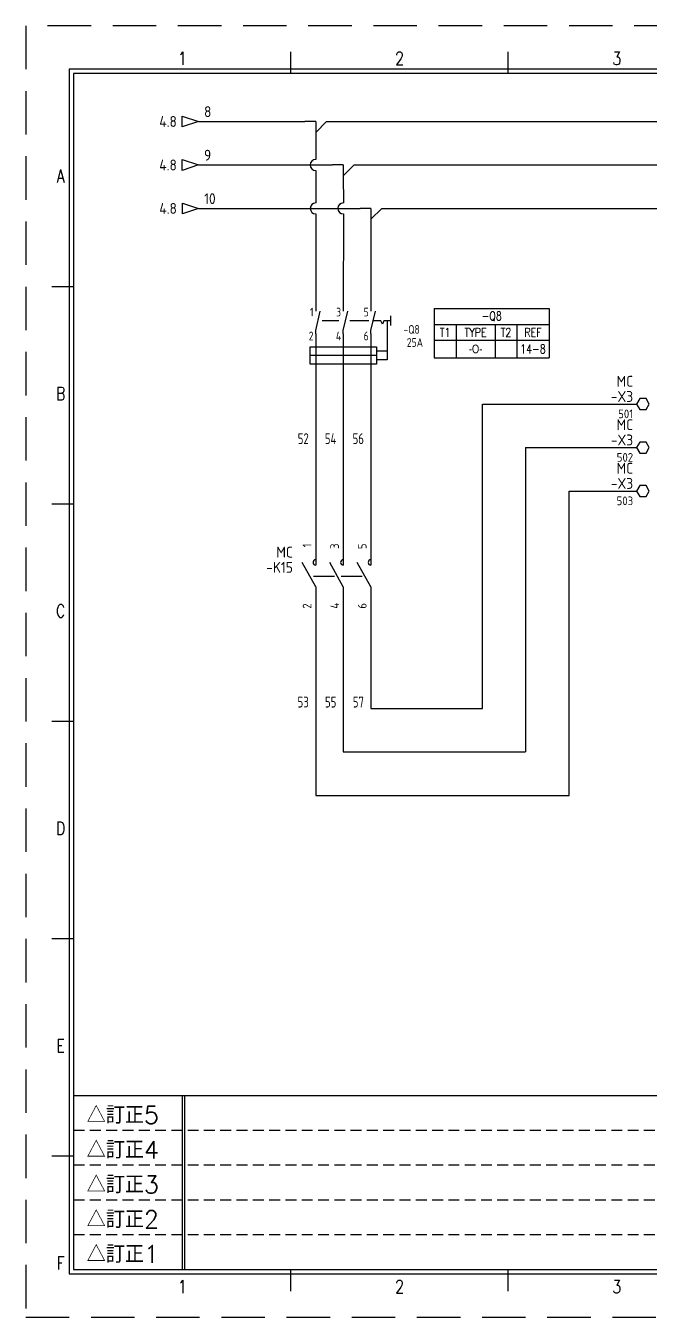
# Model space of a CAD drawing. Header units: millimetres. Extents: x 0 to 420, y 0 to 297.
# Drawn here: x 0 to 143.4, y 0 to 297 of the extents above; entities that cross this region are included whole.
import ezdxf
from ezdxf.enums import TextEntityAlignment as Align

# ---------------------------------------------------------------- set-up
doc = ezdxf.new("R2010")
doc.units = ezdxf.units.MM
doc.header["$LTSCALE"] = 10
for name, pattern in [('DASHED', [0.75, 0.5, -0.25]), ('DASHEDX2', [1.5, 1, -0.5]), ('HIDDEN', [0.375, 0.25, -0.125])]:
    doc.linetypes.add(name, pattern=pattern)
doc.layers.get('0').update_dxf_attribs({"linetype": 'CONTINUOUS'})
for name, color, linetype in [('COMMENT', 4, 'CONTINUOUS'), ('HIDDEN', 7, 'HIDDEN'), ('LINK', 9, 'DASHED'), ('LOC', 8, 'CONTINUOUS'), ('MISC', 7, 'CONTINUOUS'), ('RED_2.5mm^2', 1, 'CONTINUOUS'), ('SYMS', 7, 'CONTINUOUS'), ('TAGS', 150, 'CONTINUOUS'), ('TAN_4.0mm^2', 253, 'CONTINUOUS'), ('TERMS', 123, 'CONTINUOUS'), ('TITLE', 4, 'CONTINUOUS'), ('WIRENO', 72, 'CONTINUOUS'), ('WIREREF_DEST', 52, 'CONTINUOUS'), ('XREF', 7, 'CONTINUOUS'), ('ZUWAKU', 7, 'CONTINUOUS')]:
    doc.layers.add(name, color=color, linetype=linetype)
doc.styles.get("Standard").update_dxf_attribs({"font": 'romans', "width": 0.8, "bigfont": 'extfont'})
doc.styles.add('WD_IEC', font='isocp2.shx', dxfattribs={"width": 0.9, "height": 4, "bigfont": 'extfont2.shx'})

# ---------------------------------------------------------------- blocks, each defined once
blk = doc.blocks.new('JIS_tblock_a3(L)')
at = {"layer": 'HIDDEN'}
for p, q in [((-398, 32), (-258, 32)), ((-398, 24), (-258, 24)), ((-398, 16), (-258, 16)), ((-398, 8), (-258, 8))]:
    blk.add_line(p, q, dxfattribs=at)
at = {"layer": 'ZUWAKU'}
for p, q in [((-398, 40), (0, 40)), ((-398, 40), (-398, 0)), ((-373, 40), (-373, 0)), ((-372.5, 40), (-372.5, 0)), ((-258, 0), (-258, 40)), ((-238, 40), (-238, 20)), ((-218, 40), (-218, 20)), ((-198, 40), (-198, 20)), ((-178, 40), (-178, 20)), ((-158, 0), (-158, 40)), ((0, 0), (0, 40)), ((-241, 35), (-254, 23)), ((-238, 34), (-158, 34)), ((-158, 30), (0, 30)), ((-78, 30), (-78, 20)), ((-258, 20), (-158, 20)), ((-158, 20), (0, 20)), ((-20, 20), (-20, 0)), ((-398, 0), (0, 0))]:
    blk.add_line(p, q, dxfattribs=at)
at = {"layer": 'TITLE'}
for tag, p, height in [('REVINFO51', (-370, 34), 3), ('ORDER2', (-139, 32.5), 5), ('REVINFO41', (-370, 26), 3), ('INFO1', (-139, 22.5), 5), ('SCALE0', (-247.5, 23), 3), ('REVINFO31', (-370, 18), 3), ('REVINFO21', (-370, 10), 3), ('ORDER1', (-136, 6), 5), ('REVINFO11', (-370, 2), 3)]:
    blk.add_attdef(tag, p, '', height=height, dxfattribs=at)
for tag, p in [('REVDATEY5', (-306, 34)), ('REVDATEM5', (-298, 34)), ('REVDATED5', (-290, 34)), ('REVDESIGN5', (-260, 34)), ('SCALE1', (-251, 29)), ('REVDATEY4', (-306, 26)), ('REVDATEM4', (-298, 26)), ('REVDATED4', (-290, 26)), ('REVDESIGN4', (-260, 26)), ('REVDATEY3', (-306, 18)), ('REVDATEM3', (-298, 18)), ('REVDATED3', (-290, 18)), ('REVDESIGN3', (-260, 18)), ('REVDATEY2', (-306, 10)), ('REVDATEM2', (-298, 10)), ('REVDATED2', (-290, 10)), ('REVDESIGN2', (-260, 10)), ('REVDATEY1', (-306, 2)), ('REVDATEM1', (-298, 2)), ('REVDATED1', (-290, 2)), ('REVDESIGN1', (-260, 2))]:
    blk.add_attdef(tag, text='', height=3, dxfattribs=at).set_placement(p, align=Align.RIGHT)
for tag, height, p in [('DESIGN1', 3, (-228, 27)), ('DESIGN2', 3, (-208, 27)), ('DESIGN3', 3, (-188, 27)), ('DESIGN4', 3, (-168, 27)), ('FILENAME0', 5, (-47.8, 25)), ('PAGE0', 3, (-10.3, 8.6))]:
    blk.add_attdef(tag, text='', height=height, dxfattribs=at).set_placement(p, align=Align.MIDDLE)
at = {"layer": 'TITLE', "flags": 1}
blk.add_attdef('LPAGE0', text='', height=3, dxfattribs=at).set_placement((-11, 3), align=Align.CENTER)
for tag, p in [('TYPE0', (-398, 0)), ('ORDER3', (-398, 0)), ('ORDER4', (-398, 0)), ('ORDER5', (-398, 0)), ('ORDER6', (-398, 0)), ('ORDER7', (-398, 0)), ('ORDER8', (-398, 0)), ('ORDER9', (-398, 0)), ('ORDER10', (-398, 0)), ('ORDER11', (-398, 0)), ('ORDER12', (-398, 0)), ('ORDER13', (-398, 0)), ('ORDER14', (-398, 0)), ('ORDER15', (-398, 0)), ('ORDER16', (-398, 0)), ('ORDER17', (-398, 0)), ('ORDER18', (-398, 0)), ('ORDER19', (-398, 0)), ('ORDER20', (-398, 0)), ('ORDER21', (-398, 0)), ('ORDER22', (-398, 0)), ('ORDER23', (-398, 0)), ('SCALETYPE0', (-398, 0)), ('DATEY1', (-398, 0)), ('DATEM1', (-398, 0)), ('DATED1', (-398, 0)), ('DATEY2', (-398, 0)), ('DATEM2', (-398, 0)), ('DATED2', (-398, 0)), ('BANNAME0', (-398, 0)), ('INFO3', (-398, 0)), ('INFO4', (-398, 0)), ('INFO5', (-398, 0)), ('INFO6', (-398, 0)), ('INFO7', (-398, 0)), ('INFO8', (-398, 0)), ('INFO9', (-398, 0)), ('INFO10', (-398, 0)), ('INFO11', (-398, 0)), ('INFO12', (-398, 0)), ('INFO13', (-398, 0)), ('INFO14', (-398, 0)), ('INFO15', (-398, 0)), ('INFO16', (-398, 0)), ('INFO17', (-398, 0)), ('INFO18', (-398, 0)), ('INFO19', (-398, 0)), ('INFO20', (-398, 0)), ('INFO21', (-398, 0)), ('INFO22', (-398, 0)), ('INFO23', (-398, 0)), ('INFO24', (-398, 0)), ('DATEY3', (-398, 0)), ('DATEM3', (-398, 0)), ('DATED3', (-398, 0)), ('DATEY4', (-398, 0)), ('DATEM4', (-398, 0)), ('DATED4', (-398, 0)), ('DATEY5', (-398, 0)), ('DATEM5', (-398, 0)), ('DATED5', (-398, 0)), ('DATEY6', (-398, 0)), ('DATEM6', (-398, 0)), ('DATED6', (-398, 0)), ('REFERENCETYPE0', (-398, 0)), ('INFO2', (-397.7, 0))]:
    blk.add_attdef(tag, p, '', height=3, dxfattribs=at)
at = {"layer": 'TITLE', "width": 0.8, "flags": 1}
for tag in ['REVINFO12', 'REVINFO13', 'REVINFO22', 'REVINFO23', 'REVINFO32', 'REVINFO33', 'REVINFO42', 'REVINFO43', 'REVINFO52', 'REVINFO53', 'REVINFO61', 'REVINFO62', 'REVINFO63', 'REVINFO71', 'REVINFO72', 'REVINFO73', 'REVINFO81', 'REVINFO82', 'REVINFO83', 'REVDESIGN6', 'REVDESIGN7', 'REVDESIGN8', 'REVDATEY6', 'REVDATEM6', 'REVDATED6', 'REVDATEY7', 'REVDATEM7', 'REVDATED7', 'REVDATEY8', 'REVDATEM8', 'REVDATED8']:
    blk.add_attdef(tag, (-398, 0), '', height=3, dxfattribs=at)
at = {"layer": 'TITLE', "flags": 1}
blk.add_attdef('PAPER0', text='', height=1, dxfattribs=at).set_placement((-3, -1), align=Align.TOP_RIGHT)
at = {"layer": 'ZUWAKU'}
for s, height, p in [('スケール', 3, (-257, 36)), ('納品先', 3, (-156, 36)), ('△訂正5', 4, (-395, 33.5)), ('△訂正4', 4, (-395, 25.5)), ('図面名称', 3, (-156, 26)), ('図番', 3, (-77, 26)), ('△訂正3', 4, (-395, 17.5)), ('オーダー番号', 3, (-156, 15)), ('△訂正2', 4, (-395, 9.5)), ('△訂正1', 4, (-395, 1.5))]:
    blk.add_text(s, height=height, dxfattribs=at).set_placement(p)
for s, p in [('設 計', (-228, 35)), ('製 図', (-208, 35)), ('検 図', (-188, 35)), ('承 認', (-168, 35)), ('ﾍﾟｰｼﾞNo.', (-10.23, 14.88))]:
    blk.add_text(s, height=3.5, dxfattribs=at).set_placement(p, align=Align.CENTER)
blk = doc.blocks.new('VMS21P')
for p, q in [((0, 7.5), (0, 2.5)), ((0, -2.5), (-3.125, 3.125)), ((0, -2.5), (0, -7.5))]:
    blk.add_line(p, q)
blk.add_arc((0, 3.125), 0.625, 90, 270)
at = {"style": 'WD_IEC'}
for tag, p in [('INST', (-5.25, 7.75)), ('LOC', (-5.25, 4.25)), ('TAG2', (-5.25, 0.75)), ('XREF', (-5.25, -3.75)), ('DESC1', (-5.25, -7.6)), ('DESC2', (-5.25, -11.1)), ('DESC3', (-5.25, -14.6))]:
    blk.add_attdef(tag, text='', height=2.5, dxfattribs=at).set_placement(p, align=Align.RIGHT)
blk.add_attdef('TERM01', text='', height=2, rotation=90, dxfattribs=at).set_placement((-1, 7.5), align=Align.RIGHT)
at = {"style": 'WD_IEC', "flags": 1}
for tag, p, height in [('X2TERM01', (0, 7.5), 0.32), ('X4LINK', (-2, 0), 0.32), ('X1LINK', (-0.5, 0), 0.32), ('CONTACT', (4, -3.5), 1), ('FAMILY', (4, -5), 1), ('X8TERM02', (0, -7.5), 0.32)]:
    blk.add_attdef(tag, p, '', height=height, dxfattribs=at)
at = {"style": 'WD_IEC'}
blk.add_attdef('TERM02', (-1, -7.5), '', height=2, rotation=90, dxfattribs=at)
blk = doc.blocks.new('HA1D3')
blk.add_lwpolyline([(0, 0), (-3.75, -1.25), (-3.75, 1.25)], close=True)
at = {"style": 'WD_IEC'}
for tag, p, height, flags in [('WIRENO', (1.25, 1), 2.5, 8), ('X1TERM01', (0, 0), 0.32, 1)]:
    blk.add_attdef(tag, p, '', height=height, dxfattribs=dict(at, flags=flags))
blk.add_attdef('XREF', text='', height=2.5, dxfattribs=at).set_placement((-5, 0), align=Align.MIDDLE_RIGHT)
at = {"style": 'WD_IEC', "flags": 1}
blk.add_attdef('SIGCODE', text='', height=1, dxfattribs=at).set_placement((-2.5, 1.8), align=Align.RIGHT)
at = {"style": 'WD_IEC'}
blk.add_attdef('DESC1', text='', height=2.5, dxfattribs=at).set_placement((1.25, -1), align=Align.TOP_LEFT)
blk = doc.blocks.new('WD_WNV')
at = {"linetype": 'Continuous', "style": 'WD_IEC', "width": 0.8}
blk.add_attdef('WIRENO', text='', height=2.5, dxfattribs=at).set_placement((-1.6, 0), align=Align.MIDDLE_RIGHT)
at = {"style": 'WD_IEC', "flags": 1}
for tag, p in [('W08USER', (-1, 0.375)), ('W04USER', (-1, 0.875)), ('W05USER', (-1, 0.75)), ('W09USER', (-1, 0.25)), ('W03USER', (-1, 1)), ('W06USER', (-1, 0.625)), ('W07USER', (-1, 0.5)), ('W02USER', (-1, 1.125)), ('W01USER', (-1, 1.25)), ('W10USER', (-1, 0.125))]:
    blk.add_attdef(tag, text='', height=0.08, dxfattribs=at).set_placement(p, align=Align.CENTER)
blk = doc.blocks.new('HDV1_04QM1')
for p, q in [((0, 0), (0, -0.75)), ((0, -5.25), (1.04, -0.75)), ((6.35, 0), (6.35, -0.75)), ((6.35, -5.25), (7.39, -0.75)), ((12.7, 0), (12.7, -0.75)), ((12.7, -5.25), (13.74, -0.75)), ((0, -6), (0, -5.25)), ((6.35, -6), (6.35, -5.25)), ((12.7, -6), (12.7, -5.25))]:
    blk.add_line(p, q)
at = {"linetype": 'Continuous'}
blk.add_line((17.2, -1.88), (17.2, -4.12), dxfattribs=at)
at = {"linetype": 'DASHED'}
for p, q in [((14.95, -3), (13.26, -3)), ((15.33, -3.75), (14.95, -3)), ((15.7, -3), (15.33, -3.75)), ((17.2, -3), (15.7, -3))]:
    blk.add_line(p, q, dxfattribs=at)
at = {"layer": 'LINK'}
for p, q in [((5.35, -3), (1.5, -3)), ((12.2, -3), (7.85, -3))]:
    blk.add_line(p, q, dxfattribs=at)
at = {"layer": 'SYMS'}
for p, q in [((16.45, -2.97), (16.45, -11.97)), ((13.95, -10.97), (-1.3, -10.97)), ((16.45, -9.97), (13.95, -9.97)), ((16.45, -11.97), (13.95, -11.97))]:
    blk.add_line(p, q, dxfattribs=at)
blk.add_lwpolyline([(13.95, -8.97), (13.95, -12.97), (-1.3, -12.97), (-1.3, -8.97)], close=True, dxfattribs=at)
at = {"linetype": 'Continuous', "style": 'WD_IEC', "width": 0.8}
for tag, p in [('TERM01', (-0.5, 0)), ('TERM03', (5.85, 0)), ('TERM05', (12.2, 0)), ('TERM02', (-0.5, -5.5)), ('TERM04', (5.85, -5.5)), ('TERM06', (12.2, -5.5))]:
    blk.add_attdef(tag, text='', height=1, dxfattribs=at).set_placement(p, align=Align.TOP_RIGHT)
at = {"style": 'WD_IEC', "width": 0.8}
for tag, p in [('LOC', (14.2, -1)), ('INST', (15.45, -1))]:
    blk.add_attdef(tag, text='', height=1, rotation=270, dxfattribs=at).set_placement(p, align=Align.RIGHT)
at = {"style": 'WD_IEC', "flags": 1}
for tag, p, height in [('X2TERM01', (0, 0), 0.18), ('X2TERM03', (6.35, 0), 0.18), ('X2TERM05', (12.7, 0), 0.18), ('FAMILY', (15.64, -4.5), 0.16), ('X8TERM02', (0, -6), 0.18), ('X8TERM04', (6.35, -6), 0.18), ('X8TERM06', (12.7, -6), 0.18)]:
    blk.add_attdef(tag, p, '', height=height, rotation=270, dxfattribs=at)
at = {"style": 'WD_IEC', "width": 0.8}
blk.add_attdef('XREF', text='', height=1, rotation=270, dxfattribs=at).set_placement((11.2, -3), align=Align.TOP_CENTER)
at = {"color": 7, "style": 'WD_IEC'}
for tag, p in [('X8LINK', (-1, -3)), ('X2LINK', (17.45, -3))]:
    blk.add_attdef(tag, p, '', height=0.16, rotation=270, dxfattribs=at)
at = {"style": 'WD_IEC', "flags": 1}
for tag, p, width in [('CONTACT', (15.3, -4.5), 0.9), ('ASSYCODE', (15.42, -5.8), 0.9), ('CAT', (15.79, -5.8), 0.8), ('MFG', (16.17, -5.8), 0.8)]:
    blk.add_attdef(tag, p, '', height=0.16, rotation=270, dxfattribs=dict(at, width=width))
at = {"style": 'WD_IEC', "width": 0.9}
for tag, p in [('DESC1', (20.48, -6.19)), ('TAG1', (20.48, -4.84)), ('DESC2', (20.48, -7.69)), ('DESC3', (20.48, -9.19))]:
    blk.add_attdef(tag, text='', height=1, dxfattribs=at).set_placement(p, align=Align.CENTER)
blk.add_attdef('RATING1', text='', height=1, dxfattribs=at).set_placement((17.87, -10.11), align=Align.MIDDLE_LEFT)
blk = doc.blocks.new('JIS_border_a3(L)')
at = {"layer": 'ZUWAKU', "color": 5, "linetype": 'DASHEDX2'}
for p, q in [((420, 297), (0, 297)), ((0, 297), (0, 0)), ((0, 0), (420, 0))]:
    blk.add_line(p, q, dxfattribs=at)
at = {"layer": 'ZUWAKU'}
for p, q in [((61, 286), (61, 291)), ((111, 286), (111, 291)), ((11, 237), (6, 237)), ((11, 187), (6, 187)), ((11, 137), (6, 137)), ((11, 87), (6, 87)), ((11, 37), (6, 37)), ((61, 6), (61, 11)), ((111, 6), (111, 11))]:
    blk.add_line(p, q, dxfattribs=at)
at = {"layer": 'ZUWAKU', "color": 5}
for p, q in [((10, 287), (10, 10)), ((410, 287), (10, 287)), ((11, 286), (11, 11)), ((409, 286), (11, 286)), ((10, 10), (410, 10)), ((11, 11), (409, 11))]:
    blk.add_line(p, q, dxfattribs=at)
at = {"layer": 'COMMENT', "width": 0.8}
for s, p in [('1', (36, 289.5)), ('2', (86, 289.5)), ('3', (136, 289.5)), ('A', (8, 262.43)), ('B', (8, 212.43)), ('C', (8, 162.43)), ('D', (8, 112.43)), ('E', (8, 62.43)), ('F', (8, 12.43)), ('1', (36, 7)), ('2', (86, 7)), ('3', (136, 7))]:
    blk.add_text(s, height=3, dxfattribs=at).set_placement(p, align=Align.MIDDLE)
blk = doc.blocks.new('*T23')
at = {"layer": 'XREF', "color": 0, "lineweight": -2}
for p, q in [((0, 0), (5, 0)), ((0, 0), (0, -3.67)), ((5, 0), (14, 0)), ((14, 0), (19, 0)), ((19, 0), (26.4, 0)), ((26.4, 0), (26.4, -3.67)), ((0, -3.67), (5, -3.67)), ((0, -3.67), (0, -7.33)), ((5, -3.67), (14, -3.67)), ((5, -3.67), (5, -7.33)), ((14, -3.67), (19, -3.67)), ((14, -3.67), (14, -7.33)), ((19, -3.67), (26.4, -3.67)), ((19, -3.67), (19, -7.33)), ((26.4, -3.67), (26.4, -7.33)), ((0, -7.33), (5, -7.33)), ((0, -7.33), (0, -11.33)), ((5, -7.33), (14, -7.33)), ((5, -7.33), (5, -11.33)), ((14, -7.33), (19, -7.33)), ((14, -7.33), (14, -11.33)), ((19, -7.33), (26.4, -7.33)), ((19, -7.33), (19, -11.33)), ((26.4, -7.33), (26.4, -11.33)), ((0, -11.33), (5, -11.33)), ((5, -11.33), (14, -11.33)), ((14, -11.33), (19, -11.33)), ((19, -11.33), (26.4, -11.33))]:
    blk.add_line(p, q, dxfattribs=at)
at = {"layer": 'XREF', "color": 0, "char_height": 2, "attachment_point": 5}
for s, insert, width in [('-Q8', (13.2, -1.83), 25.4), ('T1', (2.5, -5.5), 4), ('TYPE', (9.5, -5.5), 8), ('T2', (16.5, -5.5), 4), ('REF', (22.7, -5.5), 6.4), ('{\\Facaderef.shx|c0;-O-}', (9.5, -9.33), 8), ('14-8', (22.7, -9.33), 6.4)]:
    blk.add_mtext(s, dxfattribs=dict(at, insert=insert, width=width))
blk = doc.blocks.new('HT0003')
blk.add_lwpolyline([(0.72, -1.25), (1.44, 0), (0.72, 1.25), (-0.72, 1.25), (-1.44, 0), (-0.72, -1.25)], close=True)
at = {"style": 'WD_IEC'}
for tag, p in [('INST', (-2.25, 7.5)), ('LOC', (-2.25, 4))]:
    blk.add_attdef(tag, text='', height=2.5, dxfattribs=at).set_placement(p, align=Align.RIGHT)
at = {"style": 'WD_IEC', "flags": 1}
for tag, p, height in [('ASSYCODE', (2.75, 10.75), 1), ('CATDESC', (2.75, 9.25), 1), ('MFG', (2.75, 7.25), 1.5), ('CAT', (2.75, 4.75), 1.5), ('X4TERM01', (-1.44, 0), 0.32), ('X4PIN01', (-1.25, 1), 0.4), ('X4TERMDESC01', (-1.25, 0.5), 0.4), ('X2TERM01', (0, 1.25), 0.32), ('X2PIN01', (0, 2.25), 0.4), ('X2TERMDESC01', (0, 1.75), 0.4), ('X8PIN01', (0, -0.25), 0.4), ('X1PIN01', (1.25, 1), 0.4), ('X1TERMDESC01', (1.25, 0.5), 0.4), ('X1TERM01', (1.44, 0), 0.32), ('X8TERM01', (0, -1.25), 0.32), ('X8TERMDESC01', (0, -0.75), 0.4), ('STRIPSEQ', (0, -3), 0.4), ('LINKTERM', (0, -2), 0.4)]:
    blk.add_attdef(tag, p, '', height=height, dxfattribs=at)
at = {"style": 'WD_IEC', "flags": 8}
for tag, height, p in [('TAGSTRIP', 2.5, (-2.25, 0.5)), ('TERM01', 2, (-2.25, -3.25))]:
    blk.add_attdef(tag, text='', height=height, dxfattribs=at).set_placement(p, align=Align.RIGHT)
blk = doc.blocks.new('HT0_184')
at = {"layer": 'TAN_4.0mm^2'}
for p, q in [((0, 0), (-2.5, 0)), ((0, 0), (0, -2.5)), ((0, -2.5), (2.5, 0))]:
    blk.add_line(p, q, dxfattribs=at)
at = {"layer": 'TAN_4.0mm^2', "style": 'WD_IEC', "flags": 1}
for tag, p in [('X4TERM01', (-2.5, 0)), ('X1TERM01', (2.5, 0)), ('X8TERM01', (0, -2.5)), ('WDWSEQ', (1.53, -1.26))]:
    blk.add_attdef(tag, p, '', height=0.4, dxfattribs=at)

msp = doc.modelspace()

# ---------------------------------------------------------------- linework, layer by layer
at = {"layer": 'LINK'}
for points in [[(66.21, 170.45), (71.06, 170.45)], [(72.56, 170.45), (77.41, 170.45)]]:
    msp.add_lwpolyline(points, dxfattribs=at)
at = {"layer": 'RED_2.5mm^2'}
for p, q in [((66.71, 226.16), (66.71, 177.95)), ((73.06, 226.16), (73.06, 177.95)), ((79.41, 226.16), (79.41, 177.95)), ((105.12, 140), (105.12, 210)), ((105.12, 210), (140.56, 210)), ((114.95, 200), (140.56, 200)), ((114.95, 200), (114.95, 130)), ((125, 120), (125.02, 190)), ((125.02, 190), (140.56, 190)), ((66.71, 162.95), (66.71, 120)), ((73.06, 162.95), (73.06, 130)), ((79.41, 162.95), (79.41, 140)), ((79.41, 140), (105.12, 140)), ((73.06, 130), (114.95, 130)), ((66.71, 120), (125, 120))]:
    msp.add_line(p, q, dxfattribs=at)
at = {"layer": 'TAN_4.0mm^2'}
for p, q in [((39.76, 275), (64.21, 275)), ((69.21, 275), (365.28, 275)), ((66.71, 272.5), (66.71, 266.27)), ((39.76, 265), (70.56, 265)), ((75.56, 265), (365.28, 265)), ((66.71, 263.73), (66.72, 256.27)), ((73.06, 262.5), (73.07, 256.27)), ((39.77, 255), (76.92, 255)), ((66.72, 253.73), (66.71, 232.16)), ((73.07, 253.73), (73.06, 232.16)), ((79.42, 252.5), (79.41, 232.16)), ((81.92, 255), (365.28, 255))]:
    msp.add_line(p, q, dxfattribs=at)
for centre in [(66.71, 265), (66.72, 255), (73.07, 255)]:
    msp.add_arc(centre, 1.27, 90, 270, dxfattribs=at)

# ---------------------------------------------------------------- block references
for name, p in [('JIS_border_a3(L)', (0, 0)), ('*T23', (94, 232))]:
    msp.add_blockref(name, p)
msp.add_blockref('JIS_tblock_a3(L)', (409, 11)).add_auto_attribs({'ORDER1': '注文番号', 'ORDER2': '顧客名', 'INFO1': 'メインドライブ'})
at = {"layer": 'SYMS'}
ref = msp.add_blockref('HA1D3', (39.76, 275), dxfattribs=at)
ref.add_attrib('WIRENO', '8', (41.01, 276), dxfattribs={"layer": 'WIREREF_DEST', "height": 2.5, "style": 'WD_IEC', "flags": 8})
ref.add_attrib('XREF', '4.8', dxfattribs={"layer": 'XREF', "height": 2.5, "style": 'WD_IEC'}).set_placement((34.76, 275), align=Align.MIDDLE_RIGHT)
ref = msp.add_blockref('HA1D3', (39.76, 265), dxfattribs=at)
ref.add_attrib('WIRENO', '9', (41.01, 266), dxfattribs={"layer": 'WIREREF_DEST', "height": 2.5, "style": 'WD_IEC', "flags": 8})
ref.add_attrib('XREF', '4.8', dxfattribs={"layer": 'XREF', "height": 2.5, "style": 'WD_IEC'}).set_placement((34.76, 265), align=Align.MIDDLE_RIGHT)
ref = msp.add_blockref('HA1D3', (39.77, 255), dxfattribs=at)
ref.add_attrib('WIRENO', '10', (41.02, 256), dxfattribs={"layer": 'WIREREF_DEST', "height": 2.5, "style": 'WD_IEC', "flags": 8})
ref.add_attrib('XREF', '4.8', dxfattribs={"layer": 'XREF', "height": 2.5, "style": 'WD_IEC'}).set_placement((34.77, 255), align=Align.MIDDLE_RIGHT)
ref = msp.add_blockref('HDV1_04QM1', (66.71, 232.16), dxfattribs=at)
ref.add_attrib('TERM01', '1', dxfattribs={"layer": 'TERMS', "linetype": 'Continuous', "height": 2, "style": 'WD_IEC', "width": 0.9}).set_placement((66.21, 232.16), align=Align.TOP_RIGHT)
ref.add_attrib('TERM02', '2', dxfattribs={"layer": 'TERMS', "linetype": 'Continuous', "height": 2, "style": 'WD_IEC', "width": 0.9}).set_placement((66.21, 226.66), align=Align.TOP_RIGHT)
ref.add_attrib('TERM04', '4', dxfattribs={"layer": 'TERMS', "linetype": 'Continuous', "height": 2, "style": 'WD_IEC', "width": 0.9}).set_placement((72.56, 226.66), align=Align.TOP_RIGHT)
ref.add_attrib('TERM06', '6', dxfattribs={"layer": 'TERMS', "linetype": 'Continuous', "height": 2, "style": 'WD_IEC', "width": 0.9}).set_placement((78.91, 226.66), align=Align.TOP_RIGHT)
ref.add_attrib('RATING1', '25A', dxfattribs={"layer": 'MISC', "height": 2, "style": 'WD_IEC', "width": 0.9}).set_placement((87.67, 224.17), align=Align.MIDDLE_LEFT)
ref.add_attrib('TAG1', '-Q8', dxfattribs={"layer": 'TAGS', "height": 2, "style": 'WD_IEC', "width": 0.9}).set_placement((88.78, 226.18), align=Align.CENTER)
ref.add_attrib('TERM03', '3', dxfattribs={"layer": 'TERMS', "linetype": 'Continuous', "height": 2, "style": 'WD_IEC', "width": 0.9}).set_placement((72.56, 232.16), align=Align.TOP_RIGHT)
ref.add_attrib('TERM05', '5', dxfattribs={"layer": 'TERMS', "linetype": 'Continuous', "height": 2, "style": 'WD_IEC', "width": 0.9}).set_placement((78.91, 232.16), align=Align.TOP_RIGHT)
ref = msp.add_blockref('HT0003', (142, 210), dxfattribs=at)
ref.add_attrib('TAGSTRIP', '-X3', dxfattribs={"layer": 'TAGS', "height": 2.5, "style": 'WD_IEC', "flags": 8}).set_placement((139.75, 210.5), align=Align.RIGHT)
ref.add_attrib('LOC', 'MC', dxfattribs={"layer": 'LOC', "height": 2.5, "style": 'WD_IEC'}).set_placement((139.75, 214), align=Align.RIGHT)
ref.add_attrib('TERM01', '501', dxfattribs={"layer": 'TERMS', "height": 2, "style": 'WD_IEC', "flags": 8}).set_placement((139.75, 206.75), align=Align.RIGHT)
ref = msp.add_blockref('HT0003', (142, 200), dxfattribs=at)
ref.add_attrib('TAGSTRIP', '-X3', dxfattribs={"layer": 'TAGS', "height": 2.5, "style": 'WD_IEC', "flags": 8}).set_placement((139.75, 200.5), align=Align.RIGHT)
ref.add_attrib('LOC', 'MC', dxfattribs={"layer": 'LOC', "height": 2.5, "style": 'WD_IEC'}).set_placement((139.75, 204), align=Align.RIGHT)
ref.add_attrib('TERM01', '502', dxfattribs={"layer": 'TERMS', "height": 2, "style": 'WD_IEC', "flags": 8}).set_placement((139.75, 196.75), align=Align.RIGHT)
ref = msp.add_blockref('HT0003', (142, 190), dxfattribs=at)
ref.add_attrib('TAGSTRIP', '-X3', dxfattribs={"layer": 'TAGS', "height": 2.5, "style": 'WD_IEC', "flags": 8}).set_placement((139.75, 190.5), align=Align.RIGHT)
ref.add_attrib('LOC', 'MC', dxfattribs={"layer": 'LOC', "height": 2.5, "style": 'WD_IEC'}).set_placement((139.75, 194), align=Align.RIGHT)
ref.add_attrib('TERM01', '503', dxfattribs={"layer": 'TERMS', "height": 2, "style": 'WD_IEC', "flags": 8}).set_placement((139.75, 186.75), align=Align.RIGHT)
ref = msp.add_blockref('VMS21P', (66.71, 170.45), dxfattribs=at)
ref.add_attrib('TAG2', '-K15', dxfattribs={"layer": 'TAGS', "height": 2.5, "style": 'WD_IEC'}).set_placement((61.46, 171.2), align=Align.RIGHT)
ref.add_attrib('LOC', 'MC', dxfattribs={"layer": 'LOC', "height": 2.5, "style": 'WD_IEC'}).set_placement((61.46, 174.7), align=Align.RIGHT)
ref.add_attrib('TERM01', '1', dxfattribs={"layer": 'TERMS', "height": 2, "rotation": 90, "style": 'WD_IEC'}).set_placement((65.71, 177.95), align=Align.RIGHT)
ref.add_attrib('TERM02', '2', (65.71, 162.95), dxfattribs={"layer": 'TERMS', "height": 2, "rotation": 90, "style": 'WD_IEC'})
ref = msp.add_blockref('VMS21P', (73.06, 170.45), dxfattribs=at)
ref.add_attrib('TERM01', '3', dxfattribs={"layer": 'TERMS', "height": 2, "rotation": 90, "style": 'WD_IEC'}).set_placement((72.06, 177.95), align=Align.RIGHT)
ref.add_attrib('TERM02', '4', (72.06, 162.95), dxfattribs={"layer": 'TERMS', "height": 2, "rotation": 90, "style": 'WD_IEC'})
ref = msp.add_blockref('VMS21P', (79.41, 170.45), dxfattribs=at)
ref.add_attrib('TERM01', '5', dxfattribs={"layer": 'TERMS', "height": 2, "rotation": 90, "style": 'WD_IEC'}).set_placement((78.41, 177.95), align=Align.RIGHT)
ref.add_attrib('TERM02', '6', (78.41, 162.95), dxfattribs={"layer": 'TERMS', "height": 2, "rotation": 90, "style": 'WD_IEC'})
at = {"layer": 'TAN_4.0mm^2'}
for p in [(66.71, 275), (73.06, 265), (79.42, 255)]:
    msp.add_blockref('HT0_184', p, dxfattribs=at)
at = {"layer": 'WIRENO'}
ref = msp.add_blockref('WD_WNV', (66.71, 202.05), dxfattribs=at)
ref.add_attrib('WIRENO', '52', dxfattribs={"linetype": 'Continuous', "height": 2.5, "style": 'WD_IEC', "width": 0.8}).set_placement((65.11, 202.05), align=Align.MIDDLE_RIGHT)
ref = msp.add_blockref('WD_WNV', (73.06, 202.05), dxfattribs=at)
ref.add_attrib('WIRENO', '54', dxfattribs={"linetype": 'Continuous', "height": 2.5, "style": 'WD_IEC', "width": 0.8}).set_placement((71.46, 202.05), align=Align.MIDDLE_RIGHT)
ref = msp.add_blockref('WD_WNV', (79.41, 202.05), dxfattribs=at)
ref.add_attrib('WIRENO', '56', dxfattribs={"linetype": 'Continuous', "height": 2.5, "style": 'WD_IEC', "width": 0.8}).set_placement((77.81, 202.05), align=Align.MIDDLE_RIGHT)
ref = msp.add_blockref('WD_WNV', (66.71, 141.47), dxfattribs=at)
ref.add_attrib('WIRENO', '53', dxfattribs={"linetype": 'Continuous', "height": 2.5, "style": 'WD_IEC', "width": 0.8}).set_placement((65.11, 141.47), align=Align.MIDDLE_RIGHT)
ref = msp.add_blockref('WD_WNV', (73.06, 141.47), dxfattribs=at)
ref.add_attrib('WIRENO', '55', dxfattribs={"linetype": 'Continuous', "height": 2.5, "style": 'WD_IEC', "width": 0.8}).set_placement((71.46, 141.47), align=Align.MIDDLE_RIGHT)
ref = msp.add_blockref('WD_WNV', (79.41, 141.47), dxfattribs=at)
ref.add_attrib('WIRENO', '57', dxfattribs={"linetype": 'Continuous', "height": 2.5, "style": 'WD_IEC', "width": 0.8}).set_placement((77.81, 141.47), align=Align.MIDDLE_RIGHT)

doc.saveas('drawing.dxf')
